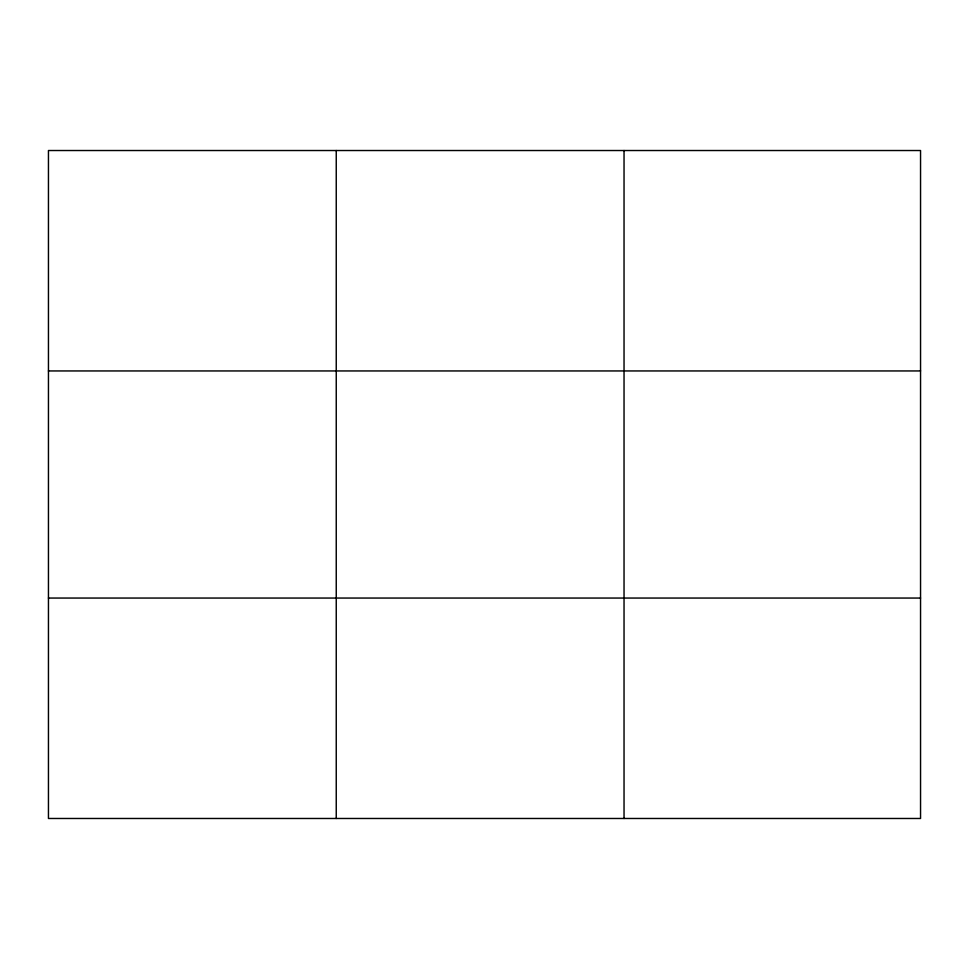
<?xml version="1.0" encoding="UTF-8"?>
<svg xmlns="http://www.w3.org/2000/svg" width="969" height="969" viewBox="0 0 969 969"><rect width="100%" height="100%" fill="white"/><g stroke="black" fill="none" stroke-linecap="round" stroke-linejoin="round"><path stroke-width="1.45" d="M336.243 150.522L336.243 818.478M624.036 150.522L624.036 818.478M920.55 370.945L920.55 150.522L48.45 150.522L48.45 818.478L920.55 818.478L920.55 370.945L48.45 370.945M48.45 598.055L920.55 598.055"/></g></svg>
